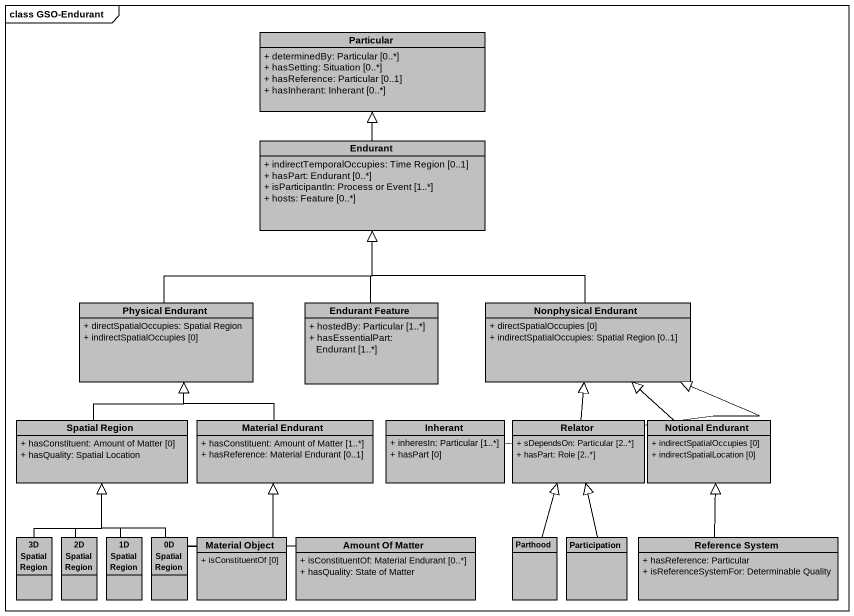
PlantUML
@startuml
mainframe class GSO-Endurant
hide circle
hide empty members
skinparam classAttributeIconSize 0
class Particular #C0C0C0 {
  + determinedBy: Particular [0..*]
  + hasSetting: Situation [0..*]
  + hasReference: Particular [0..1]
  + hasInherant: Inherant [0..*]
}
class Endurant #C0C0C0 {
  + indirectTemporalOccupies: Time Region [0..1]
  + hasPart: Endurant [0..*]
  + isParticipantIn: Process or Event [1..*]
  + hosts: Feature [0..*]
}
class "Physical Endurant" as Physical_Endurant #C0C0C0 {
  + directSpatialOccupies: Spatial Region
  + indirectSpatialOccupies [0]
}
class "Endurant Feature" as Endurant_Feature #C0C0C0 {
  + hostedBy: Particular [1..*]
  + hasEssentialPart: Endurant [1..*]
}
class "Nonphysical Endurant" as Nonphysical_Endurant #C0C0C0 {
  + directSpatialOccupies [0]
  + indirectSpatialOccupies: Spatial Region [0..1]
}
class "Spatial Region" as Spatial_Region #C0C0C0 {
  + hasConstituent: Amount of Matter [0]
  + hasQuality: Spatial Location
}
class "Material Endurant" as Material_Endurant #C0C0C0 {
  + hasConstituent: Amount of Matter [1..*]
  + hasReference: Material Endurant [0..1]
}
class Inherant #C0C0C0 {
  + inheresIn: Particular [1..*]
  + hasPart [0]
}
class Relator #C0C0C0 {
  + sDependsOn: Particular [2..*]
  + hasPart: Role [2..*]
}
class "Notional Endurant" as Notional_Endurant #C0C0C0 {
  + indirectSpatialOccupies [0]
  + indirectSpatialLocation [0]
}
class "3D Spatial Region" as c3D_Spatial_Region #C0C0C0
class "2D Spatial Region" as c2D_Spatial_Region #C0C0C0
class "1D Spatial Region" as c1D_Spatial_Region #C0C0C0
class "0D Spatial Region" as c0D_Spatial_Region #C0C0C0
class "Material Object" as Material_Object #C0C0C0 {
  + isConstituentOf [0]
}
class "Amount Of Matter" as Amount_Of_Matter #C0C0C0 {
  + isConstituentOf: Material Endurant [0..*]
  + hasQuality: State of Matter
}
class Parthood #C0C0C0
class Participation #C0C0C0
class "Reference System" as Reference_System #C0C0C0 {
  + hasReference: Particular
  + isReferenceSystemFor: Determinable Quality
}
Endurant -up-|> Particular
Physical_Endurant -up-|> Endurant
Endurant_Feature -up-|> Endurant
Nonphysical_Endurant -up-|> Endurant
Spatial_Region -up-|> Physical_Endurant
Material_Endurant -up-|> Physical_Endurant
Inherant -up-|> Nonphysical_Endurant
Relator -up-|> Nonphysical_Endurant
Notional_Endurant -up-|> Nonphysical_Endurant
c3D_Spatial_Region -up-|> Spatial_Region
c2D_Spatial_Region -up-|> Spatial_Region
c1D_Spatial_Region -up-|> Spatial_Region
c0D_Spatial_Region -up-|> Spatial_Region
Material_Object -up-|> Material_Endurant
Amount_Of_Matter -up-|> Material_Endurant
Parthood -up-|> Relator
Participation -up-|> Relator
Reference_System -up-|> Notional_Endurant
@enduml
